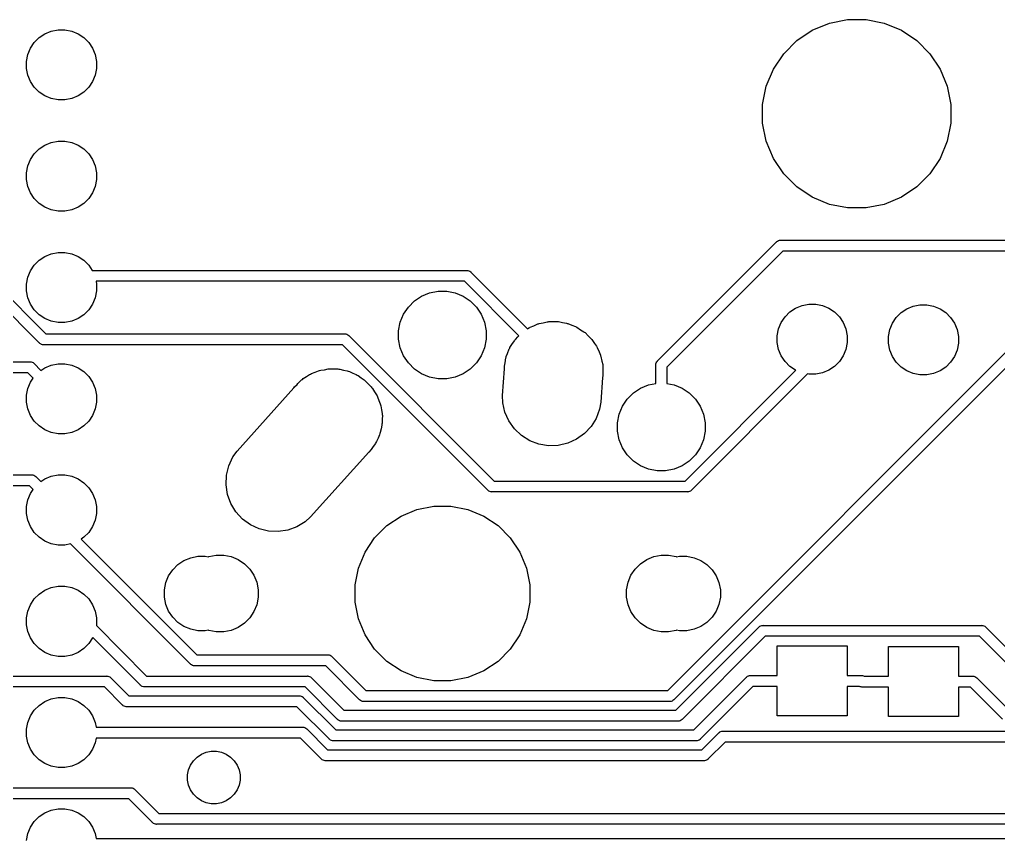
# Model space of a CAD drawing. Extents: x 53 to 306, y -113 to -55.
# Drawn here: x 109.41 to 131.76, y -91.34 to -72.63 of the extents above; entities that cross this region are included whole.
import ezdxf

# ---------------------------------------------------------------- set-up
doc = ezdxf.new("R2010")
doc.units = 0
doc.layers.add('BLACK', color=7, linetype='CONTINUOUS')

msp = doc.modelspace()

# ---------------------------------------------------------------- linework, layer by layer
at = {"layer": 'BLACK', "linetype": 'CONTINUOUS'}
for p, q in [((127.899, -72.7086), (128.314, -72.626)), ((128.314, -72.626), (128.738, -72.626)), ((128.738, -72.626), (129.153, -72.7086)), ((110.13, -72.8907), (110.284, -72.86)), ((110.284, -72.86), (110.442, -72.86)), ((110.442, -72.86), (110.596, -72.8907)), ((127.155, -73.106), (127.508, -72.8707)), ((127.508, -72.8707), (127.899, -72.7086)), ((129.153, -72.7086), (129.544, -72.8707)), ((129.544, -72.8707), (129.897, -73.106)), ((109.742, -73.15), (109.853, -73.0386)), ((109.853, -73.0386), (109.984, -72.951)), ((109.984, -72.951), (110.13, -72.8907)), ((110.596, -72.8907), (110.742, -72.951)), ((110.742, -72.951), (110.873, -73.0386)), ((110.873, -73.0386), (110.984, -73.15)), ((109.594, -73.4266), (109.654, -73.2811)), ((109.654, -73.2811), (109.742, -73.15)), ((110.984, -73.15), (111.072, -73.2811)), ((111.072, -73.2811), (111.132, -73.4266)), ((126.856, -73.4055), (127.155, -73.106)), ((129.897, -73.106), (130.196, -73.4055)), ((109.563, -73.5812), (109.594, -73.4266)), ((111.132, -73.4266), (111.163, -73.5812)), ((126.621, -73.7576), (126.856, -73.4055)), ((130.196, -73.4055), (130.431, -73.7576)), ((109.563, -73.7388), (109.563, -73.5812)), ((109.594, -73.8934), (109.563, -73.7388)), ((111.163, -73.7388), (111.132, -73.8934)), ((111.163, -73.5812), (111.163, -73.7388)), ((126.459, -74.1489), (126.621, -73.7576)), ((130.431, -73.7576), (130.593, -74.1489)), ((109.654, -74.0389), (109.594, -73.8934)), ((111.132, -73.8934), (111.072, -74.0389)), ((109.742, -74.17), (109.654, -74.0389)), ((109.853, -74.2814), (109.742, -74.17)), ((110.984, -74.17), (110.873, -74.2814)), ((111.072, -74.0389), (110.984, -74.17)), ((126.376, -74.5642), (126.459, -74.1489)), ((130.593, -74.1489), (130.676, -74.5642)), ((109.984, -74.369), (109.853, -74.2814)), ((110.13, -74.4293), (109.984, -74.369)), ((110.284, -74.46), (110.13, -74.4293)), ((110.596, -74.4293), (110.442, -74.46)), ((110.742, -74.369), (110.596, -74.4293)), ((110.873, -74.2814), (110.742, -74.369)), ((110.442, -74.46), (110.284, -74.46)), ((126.376, -74.9878), (126.376, -74.5642)), ((130.676, -74.5642), (130.676, -74.9878)), ((126.459, -75.4031), (126.376, -74.9878)), ((130.676, -74.9878), (130.593, -75.4031)), ((109.853, -75.5786), (109.984, -75.491)), ((109.984, -75.491), (110.13, -75.4307)), ((110.13, -75.4307), (110.284, -75.4)), ((110.284, -75.4), (110.442, -75.4)), ((110.442, -75.4), (110.596, -75.4307)), ((110.596, -75.4307), (110.742, -75.491)), ((110.742, -75.491), (110.873, -75.5786)), ((126.621, -75.7944), (126.459, -75.4031)), ((130.593, -75.4031), (130.431, -75.7944)), ((109.654, -75.8211), (109.742, -75.69)), ((109.742, -75.69), (109.853, -75.5786)), ((110.873, -75.5786), (110.984, -75.69)), ((110.984, -75.69), (111.072, -75.8211)), ((109.563, -76.1212), (109.594, -75.9666)), ((109.594, -75.9666), (109.654, -75.8211)), ((111.072, -75.8211), (111.132, -75.9666)), ((111.132, -75.9666), (111.163, -76.1212)), ((126.856, -76.1465), (126.621, -75.7944)), ((130.431, -75.7944), (130.196, -76.1465)), ((109.563, -76.2788), (109.563, -76.1212)), ((111.163, -76.1212), (111.163, -76.2788)), ((127.155, -76.446), (126.856, -76.1465)), ((130.196, -76.1465), (129.897, -76.446)), ((109.594, -76.4334), (109.563, -76.2788)), ((109.654, -76.5789), (109.594, -76.4334)), ((111.132, -76.4334), (111.072, -76.5789)), ((111.163, -76.2788), (111.132, -76.4334)), ((127.508, -76.6813), (127.155, -76.446)), ((129.897, -76.446), (129.544, -76.6813)), ((109.742, -76.71), (109.654, -76.5789)), ((111.072, -76.5789), (110.984, -76.71)), ((109.853, -76.8214), (109.742, -76.71)), ((109.984, -76.909), (109.853, -76.8214)), ((110.873, -76.8214), (110.742, -76.909)), ((110.984, -76.71), (110.873, -76.8214)), ((127.899, -76.8434), (127.508, -76.6813)), ((128.314, -76.926), (127.899, -76.8434)), ((129.153, -76.8434), (128.738, -76.926)), ((129.544, -76.6813), (129.153, -76.8434)), ((110.13, -76.9693), (109.984, -76.909)), ((110.284, -77), (110.13, -76.9693)), ((110.442, -77), (110.284, -77)), ((110.596, -76.9693), (110.442, -77)), ((110.742, -76.909), (110.596, -76.9693)), ((128.738, -76.926), (128.314, -76.926)), ((123.978, -80.4181), (126.694, -77.7015)), ((126.694, -77.7015), (126.698, -77.6968)), ((126.698, -77.6968), (126.703, -77.6929)), ((126.703, -77.6929), (126.717, -77.6812)), ((126.703, -77.6929), (126.703, -77.6929)), ((126.717, -77.6812), (126.739, -77.6695)), ((126.739, -77.6695), (126.763, -77.6624)), ((126.763, -77.6624), (126.781, -77.6606)), ((126.781, -77.6606), (126.787, -77.66)), ((126.781, -77.6606), (126.781, -77.6606)), ((126.787, -77.66), (126.793, -77.6606)), ((126.793, -77.6606), (180.659, -77.6606)), ((108.21, -78.0026), (110.006, -79.799)), ((109.984, -78.031), (110.13, -77.9707)), ((110.13, -77.9707), (110.284, -77.94)), ((110.284, -77.94), (110.442, -77.94)), ((110.442, -77.94), (110.596, -77.9707)), ((110.596, -77.9707), (110.742, -78.031)), ((126.839, -77.9106), (124.187, -80.5626)), ((180.614, -77.9106), (126.839, -77.9106)), ((109.862, -80.008), (108.065, -78.2116)), ((109.654, -78.3611), (109.742, -78.23)), ((109.742, -78.23), (109.853, -78.1186)), ((109.853, -78.1186), (109.984, -78.031)), ((110.742, -78.031), (110.873, -78.1186)), ((110.873, -78.1186), (110.984, -78.23)), ((110.984, -78.23), (111.064, -78.3498)), ((124.207, -87.9396), (133.995, -78.1515)), ((109.594, -78.5066), (109.654, -78.3611)), ((111.064, -78.3498), (119.613, -78.3498)), ((119.613, -78.3498), (119.62, -78.3492)), ((119.62, -78.3492), (119.626, -78.3498)), ((119.626, -78.3498), (119.626, -78.3498)), ((119.626, -78.3498), (119.644, -78.3516)), ((119.644, -78.3516), (119.668, -78.3588)), ((119.668, -78.3588), (119.689, -78.3704)), ((119.689, -78.3704), (119.708, -78.386)), ((119.708, -78.386), (119.712, -78.3908)), ((119.712, -78.3908), (121.008, -79.6865)), ((134.139, -78.3606), (124.351, -88.1486)), ((109.563, -78.6612), (109.594, -78.5066)), ((109.563, -78.8188), (109.563, -78.6612)), ((119.568, -78.5998), (111.151, -78.5998)), ((111.151, -78.5998), (111.163, -78.6612)), ((111.163, -78.6612), (111.163, -78.8188)), ((120.811, -79.8432), (119.568, -78.5998)), ((109.594, -78.9734), (109.563, -78.8188)), ((111.163, -78.8188), (111.132, -78.9734)), ((118.588, -78.9388), (118.77, -78.8634)), ((118.77, -78.8634), (118.964, -78.825)), ((118.964, -78.825), (119.16, -78.825)), ((119.16, -78.825), (119.354, -78.8634)), ((119.354, -78.8634), (119.536, -78.9388)), ((109.654, -79.1189), (109.594, -78.9734)), ((109.742, -79.25), (109.654, -79.1189)), ((111.072, -79.1189), (110.984, -79.25)), ((111.132, -78.9734), (111.072, -79.1189)), ((118.285, -79.1875), (118.425, -79.0482)), ((118.425, -79.0482), (118.588, -78.9388)), ((119.536, -78.9388), (119.699, -79.0482)), ((119.699, -79.0482), (119.839, -79.1875)), ((127.275, -79.1507), (127.429, -79.12)), ((127.429, -79.12), (127.587, -79.12)), ((127.587, -79.12), (127.741, -79.1507)), ((129.815, -79.1667), (129.969, -79.136)), ((129.969, -79.136), (130.127, -79.136)), ((130.127, -79.136), (130.281, -79.1667)), ((109.853, -79.3614), (109.742, -79.25)), ((110.984, -79.25), (110.873, -79.3614)), ((118.1, -79.5333), (118.176, -79.3513)), ((118.176, -79.3513), (118.285, -79.1875)), ((119.839, -79.1875), (119.948, -79.3513)), ((119.948, -79.3513), (120.024, -79.5333)), ((126.887, -79.41), (126.998, -79.2986)), ((126.998, -79.2986), (127.129, -79.211)), ((127.129, -79.211), (127.275, -79.1507)), ((127.741, -79.1507), (127.887, -79.211)), ((127.887, -79.211), (128.018, -79.2986)), ((128.018, -79.2986), (128.129, -79.41)), ((129.427, -79.426), (129.538, -79.3146)), ((129.538, -79.3146), (129.669, -79.227)), ((129.669, -79.227), (129.815, -79.1667)), ((130.281, -79.1667), (130.427, -79.227)), ((130.427, -79.227), (130.558, -79.3146)), ((130.558, -79.3146), (130.669, -79.426)), ((109.984, -79.449), (109.853, -79.3614)), ((110.13, -79.5093), (109.984, -79.449)), ((110.284, -79.54), (110.13, -79.5093)), ((110.442, -79.54), (110.284, -79.54)), ((110.596, -79.5093), (110.442, -79.54)), ((110.742, -79.449), (110.596, -79.5093)), ((110.873, -79.3614), (110.742, -79.449)), ((118.062, -79.7265), (118.1, -79.5333)), ((120.024, -79.5333), (120.062, -79.7265)), ((121.149, -79.6149), (121.241, -79.5736)), ((121.241, -79.5736), (121.259, -79.5695)), ((121.259, -79.5695), (121.274, -79.5632)), ((121.274, -79.5632), (121.362, -79.5458)), ((121.362, -79.5458), (121.457, -79.5238)), ((121.457, -79.5238), (121.475, -79.5233)), ((121.475, -79.5233), (121.491, -79.52)), ((121.491, -79.52), (121.584, -79.52)), ((121.584, -79.52), (121.678, -79.5171)), ((121.678, -79.5171), (121.695, -79.52)), ((121.695, -79.52), (121.713, -79.52)), ((121.713, -79.52), (121.806, -79.5386)), ((121.806, -79.5386), (121.897, -79.5538)), ((121.897, -79.5538), (121.913, -79.5597)), ((121.913, -79.5597), (121.93, -79.5632)), ((121.93, -79.5632), (122.021, -79.6009)), ((126.739, -79.6866), (126.799, -79.5411)), ((126.799, -79.5411), (126.887, -79.41)), ((128.129, -79.41), (128.217, -79.5411)), ((128.217, -79.5411), (128.277, -79.6866)), ((129.279, -79.7026), (129.339, -79.5571)), ((129.339, -79.5571), (129.427, -79.426)), ((130.669, -79.426), (130.757, -79.5571)), ((130.757, -79.5571), (130.817, -79.7026)), ((110.006, -79.799), (116.829, -79.799)), ((116.829, -79.799), (116.835, -79.7984)), ((116.835, -79.7984), (116.842, -79.799)), ((116.842, -79.799), (116.842, -79.799)), ((116.842, -79.799), (116.86, -79.8008)), ((116.86, -79.8008), (116.883, -79.808)), ((118.062, -79.9235), (118.062, -79.7265)), ((120.062, -79.7265), (120.062, -79.9235)), ((121.008, -79.6865), (121.039, -79.6645)), ((121.039, -79.6645), (121.056, -79.6568)), ((121.056, -79.6568), (121.069, -79.648)), ((121.069, -79.648), (121.149, -79.6149)), ((122.021, -79.6009), (122.104, -79.6324)), ((122.104, -79.6324), (122.118, -79.641)), ((122.118, -79.641), (122.135, -79.648)), ((122.135, -79.648), (122.219, -79.7042)), ((122.219, -79.7042), (122.292, -79.7499)), ((122.292, -79.7499), (122.303, -79.7607)), ((122.303, -79.7607), (122.319, -79.7712)), ((122.319, -79.7712), (122.392, -79.8444)), ((126.708, -79.8412), (126.739, -79.6866)), ((128.277, -79.6866), (128.308, -79.8412)), ((129.248, -79.8572), (129.279, -79.7026)), ((130.817, -79.7026), (130.848, -79.8572)), ((109.866, -80.0128), (109.862, -80.008)), ((109.87, -80.0167), (109.866, -80.0128)), ((109.885, -80.0284), (109.87, -80.0167)), ((109.899, -80.0363), (109.885, -80.0284)), ((116.883, -79.808), (116.905, -79.8196)), ((116.905, -79.8196), (116.924, -79.8352)), ((116.924, -79.8352), (116.928, -79.84)), ((116.928, -79.84), (120.247, -83.1585)), ((118.1, -80.1167), (118.062, -79.9235)), ((120.062, -79.9235), (120.024, -80.1167)), ((120.65, -80.0452), (120.707, -79.9545)), ((120.707, -79.9545), (120.72, -79.9403)), ((120.72, -79.9403), (120.728, -79.9279)), ((120.728, -79.9279), (120.786, -79.8698)), ((120.786, -79.8698), (120.811, -79.8432)), ((122.392, -79.8444), (122.453, -79.9018)), ((122.453, -79.9018), (122.462, -79.9143)), ((122.462, -79.9143), (122.476, -79.9279)), ((122.476, -79.9279), (122.535, -80.0157)), ((122.535, -80.0157), (122.582, -80.0823)), ((126.708, -79.9988), (126.708, -79.8412)), ((126.739, -80.1534), (126.708, -79.9988)), ((128.308, -79.9988), (128.277, -80.1534)), ((128.308, -79.8412), (128.308, -79.9988)), ((129.248, -80.0148), (129.248, -79.8572)), ((129.279, -80.1694), (129.248, -80.0148)), ((130.848, -80.0148), (130.817, -80.1694)), ((130.848, -79.8572), (130.848, -80.0148)), ((109.906, -80.04), (109.899, -80.0363)), ((109.93, -80.0472), (109.906, -80.04)), ((109.948, -80.049), (109.93, -80.0472)), ((109.954, -80.0496), (109.948, -80.049)), ((109.948, -80.049), (109.948, -80.049)), ((109.961, -80.049), (109.954, -80.0496)), ((116.784, -80.049), (109.961, -80.049)), ((120.102, -83.3676), (116.784, -80.049)), ((118.176, -80.2987), (118.1, -80.1167)), ((120.024, -80.1167), (119.948, -80.2987)), ((120.52, -80.3169), (120.551, -80.2436)), ((120.551, -80.2436), (120.589, -80.1423)), ((120.589, -80.1423), (120.599, -80.1256)), ((120.599, -80.1256), (120.605, -80.1121)), ((120.605, -80.1121), (120.65, -80.0452)), ((122.582, -80.0823), (122.588, -80.0959)), ((122.588, -80.0959), (122.599, -80.1121)), ((122.599, -80.1121), (122.64, -80.2113)), ((122.64, -80.2113), (122.673, -80.2844)), ((126.799, -80.2989), (126.739, -80.1534)), ((128.277, -80.1534), (128.217, -80.2989)), ((129.339, -80.3149), (129.279, -80.1694)), ((130.817, -80.1694), (130.757, -80.3149)), ((106.383, -80.435), (109.637, -80.435)), ((109.637, -80.435), (109.643, -80.4344)), ((109.643, -80.4344), (109.649, -80.435)), ((109.649, -80.435), (109.649, -80.435)), ((109.649, -80.435), (109.668, -80.4368)), ((109.668, -80.4368), (109.691, -80.444)), ((109.691, -80.444), (109.713, -80.4556)), ((109.713, -80.4556), (109.732, -80.4712)), ((109.732, -80.4712), (109.736, -80.476)), ((109.736, -80.476), (109.892, -80.6324)), ((118.285, -80.4625), (118.176, -80.2987)), ((118.425, -80.6018), (118.285, -80.4625)), ((119.839, -80.4625), (119.699, -80.6018)), ((119.948, -80.2987), (119.839, -80.4625)), ((120.477, -80.5342), (120.492, -80.457)), ((120.492, -80.457), (120.51, -80.3495)), ((120.51, -80.3495), (120.517, -80.331)), ((120.517, -80.331), (120.52, -80.3169)), ((122.673, -80.2844), (122.676, -80.2986)), ((122.676, -80.2986), (122.684, -80.3169)), ((122.684, -80.3169), (122.705, -80.4233)), ((122.705, -80.4233), (122.723, -80.5003)), ((123.939, -80.4863), (123.946, -80.4627)), ((123.946, -80.4627), (123.958, -80.441)), ((123.958, -80.441), (123.973, -80.422)), ((123.973, -80.422), (123.978, -80.4181)), ((126.887, -80.43), (126.799, -80.2989)), ((126.998, -80.5414), (126.887, -80.43)), ((128.129, -80.43), (128.018, -80.5414)), ((128.217, -80.2989), (128.129, -80.43)), ((129.427, -80.446), (129.339, -80.3149)), ((129.538, -80.5574), (129.427, -80.446)), ((130.669, -80.446), (130.558, -80.5574)), ((130.757, -80.3149), (130.669, -80.446)), ((109.591, -80.685), (106.429, -80.685)), ((109.715, -80.8092), (109.591, -80.685)), ((109.892, -80.6324), (109.984, -80.571)), ((109.984, -80.571), (110.13, -80.5107)), ((110.13, -80.5107), (110.284, -80.48)), ((110.284, -80.48), (110.442, -80.48)), ((110.442, -80.48), (110.596, -80.5107)), ((110.596, -80.5107), (110.742, -80.571)), ((110.742, -80.571), (110.873, -80.6586)), ((110.873, -80.6586), (110.984, -80.77)), ((116.074, -80.7055), (116.155, -80.6761)), ((116.155, -80.6761), (116.234, -80.6432)), ((116.234, -80.6432), (116.258, -80.6384)), ((116.258, -80.6384), (116.282, -80.6298)), ((116.282, -80.6298), (116.367, -80.6167)), ((116.367, -80.6167), (116.451, -80.6)), ((116.451, -80.6), (116.476, -80.6)), ((116.476, -80.6), (116.501, -80.5962)), ((116.501, -80.5962), (116.587, -80.6)), ((116.587, -80.6), (116.673, -80.6)), ((116.673, -80.6), (116.697, -80.6049)), ((116.697, -80.6049), (116.722, -80.606)), ((116.722, -80.606), (116.806, -80.6265)), ((116.806, -80.6265), (116.89, -80.6432)), ((116.89, -80.6432), (116.913, -80.6528)), ((116.913, -80.6528), (116.937, -80.6587)), ((116.937, -80.6587), (117.015, -80.6951)), ((117.015, -80.6951), (117.095, -80.728)), ((118.588, -80.7112), (118.425, -80.6018)), ((119.699, -80.6018), (119.536, -80.7112)), ((120.436, -81.2036), (120.477, -80.6)), ((120.477, -80.6), (120.477, -80.5342)), ((122.723, -80.5003), (122.723, -80.5147)), ((122.723, -80.5147), (122.727, -80.5342)), ((122.727, -80.5342), (122.727, -80.6433)), ((122.727, -80.6433), (122.728, -80.6663)), ((122.728, -80.6663), (122.727, -80.6765)), ((122.727, -80.6765), (122.727, -80.7558)), ((123.936, -80.5108), (123.937, -80.5047)), ((123.937, -80.5169), (123.936, -80.5108)), ((123.937, -80.5047), (123.939, -80.4863)), ((123.937, -80.5047), (123.937, -80.5047)), ((123.937, -80.9303), (123.937, -80.5169)), ((124.187, -80.5626), (124.187, -80.9303)), ((124.605, -83.1585), (127.133, -80.6307)), ((127.129, -80.629), (126.998, -80.5414)), ((127.133, -80.6307), (127.129, -80.629)), ((127.741, -80.6893), (127.587, -80.72)), ((127.887, -80.629), (127.741, -80.6893)), ((128.018, -80.5414), (127.887, -80.629)), ((129.669, -80.645), (129.538, -80.5574)), ((129.815, -80.7053), (129.669, -80.645)), ((130.427, -80.645), (130.281, -80.7053)), ((130.558, -80.5574), (130.427, -80.645)), ((109.594, -81.0466), (109.654, -80.9011)), ((109.654, -80.9011), (109.715, -80.8092)), ((110.984, -80.77), (111.072, -80.9011)), ((111.072, -80.9011), (111.132, -81.0466)), ((115.762, -80.9325), (115.784, -80.9118)), ((115.784, -80.9118), (115.845, -80.8512)), ((115.845, -80.8512), (115.866, -80.8373)), ((115.866, -80.8373), (115.884, -80.8204)), ((115.884, -80.8204), (115.958, -80.7757)), ((115.958, -80.7757), (116.029, -80.728)), ((116.029, -80.728), (116.052, -80.7185)), ((116.052, -80.7185), (116.074, -80.7055)), ((117.095, -80.728), (117.116, -80.7419)), ((117.116, -80.7419), (117.138, -80.7525)), ((117.138, -80.7525), (117.208, -80.8034)), ((117.208, -80.8034), (117.279, -80.8512)), ((117.279, -80.8512), (117.297, -80.8688)), ((117.297, -80.8688), (117.317, -80.8836)), ((117.317, -80.8836), (117.375, -80.947)), ((118.77, -80.7866), (118.588, -80.7112)), ((118.964, -80.825), (118.77, -80.7866)), ((119.16, -80.825), (118.964, -80.825)), ((119.354, -80.7866), (119.16, -80.825)), ((119.536, -80.7112), (119.354, -80.7866)), ((122.719, -80.7971), (122.681, -81.3567)), ((122.727, -80.7558), (122.719, -80.7971)), ((127.403, -80.7147), (124.75, -83.3675)), ((127.429, -80.72), (127.403, -80.7147)), ((127.587, -80.72), (127.429, -80.72)), ((129.969, -80.736), (129.815, -80.7053)), ((130.127, -80.736), (129.969, -80.736)), ((130.281, -80.7053), (130.127, -80.736)), ((109.563, -81.2012), (109.594, -81.0466)), ((111.132, -81.0466), (111.163, -81.2012)), ((114.378, -82.4748), (115.671, -81.0333)), ((115.671, -81.0333), (115.688, -81.0079)), ((115.688, -81.0079), (115.745, -80.9512)), ((115.745, -80.9512), (115.762, -80.9325)), ((117.375, -80.947), (117.436, -81.0079)), ((117.436, -81.0079), (117.45, -81.0286)), ((117.45, -81.0286), (117.467, -81.047)), ((117.467, -81.047), (117.511, -81.1205)), ((117.511, -81.1205), (117.559, -81.1921)), ((123.285, -81.2875), (123.425, -81.1482)), ((123.425, -81.1482), (123.588, -81.0388)), ((123.588, -81.0388), (123.77, -80.9634)), ((123.77, -80.9634), (123.937, -80.9303)), ((124.187, -80.9303), (124.354, -80.9634)), ((124.354, -80.9634), (124.536, -81.0388)), ((124.536, -81.0388), (124.699, -81.1482)), ((124.699, -81.1482), (124.839, -81.2875)), ((109.563, -81.3588), (109.563, -81.2012)), ((109.594, -81.5134), (109.563, -81.3588)), ((111.163, -81.3588), (111.132, -81.5134)), ((111.163, -81.2012), (111.163, -81.3588)), ((117.559, -81.1921), (117.569, -81.2152)), ((117.569, -81.2152), (117.581, -81.2365)), ((117.581, -81.2365), (117.611, -81.3172)), ((117.611, -81.3172), (117.644, -81.3969)), ((120.441, -81.3696), (120.436, -81.2036)), ((120.491, -81.5856), (120.441, -81.3696)), ((122.681, -81.3567), (122.653, -81.5204)), ((123.176, -81.4513), (123.285, -81.2875)), ((124.839, -81.2875), (124.948, -81.4513)), ((109.654, -81.6589), (109.594, -81.5134)), ((111.132, -81.5134), (111.072, -81.6589)), ((117.644, -81.3969), (117.649, -81.4214)), ((117.649, -81.4214), (117.657, -81.4448)), ((117.657, -81.4448), (117.67, -81.5296)), ((117.67, -81.5296), (117.687, -81.6142)), ((120.582, -81.7877), (120.491, -81.5856)), ((122.653, -81.5204), (122.575, -81.7276)), ((123.1, -81.6333), (123.176, -81.4513)), ((124.948, -81.4513), (125.024, -81.6333)), ((109.742, -81.79), (109.654, -81.6589)), ((109.853, -81.9014), (109.742, -81.79)), ((110.984, -81.79), (110.873, -81.9014)), ((111.072, -81.6589), (110.984, -81.79)), ((117.687, -81.6142), (117.687, -81.6392)), ((117.687, -81.6392), (117.691, -81.6639)), ((117.691, -81.6639), (117.687, -81.7495)), ((117.687, -81.7495), (117.687, -81.8358)), ((120.71, -81.9681), (120.582, -81.7877)), ((122.575, -81.7276), (122.457, -81.9155)), ((123.062, -81.8265), (123.1, -81.6333)), ((125.024, -81.6333), (125.062, -81.8265)), ((109.984, -81.989), (109.853, -81.9014)), ((110.13, -82.0493), (109.984, -81.989)), ((110.742, -81.989), (110.596, -82.0493)), ((110.873, -81.9014), (110.742, -81.989)), ((117.661, -81.9685), (117.644, -82.0532)), ((117.681, -81.8852), (117.661, -81.9685)), ((117.682, -81.8604), (117.681, -81.8852)), ((117.687, -81.8358), (117.682, -81.8604)), ((120.871, -82.12), (120.71, -81.9681)), ((122.457, -81.9155), (122.305, -82.0769)), ((123.062, -82.0235), (123.062, -81.8265)), ((123.1, -82.2167), (123.062, -82.0235)), ((125.062, -82.0235), (125.024, -82.2167)), ((125.062, -81.8265), (125.062, -82.0235)), ((110.284, -82.08), (110.13, -82.0493)), ((110.442, -82.08), (110.284, -82.08)), ((110.596, -82.0493), (110.442, -82.08)), ((117.559, -82.2579), (117.545, -82.2787)), ((117.592, -82.1782), (117.559, -82.2579)), ((117.628, -82.1005), (117.592, -82.1782)), ((117.634, -82.0763), (117.628, -82.1005)), ((117.644, -82.0532), (117.634, -82.0763)), ((121.059, -82.2376), (120.871, -82.12)), ((121.267, -82.3162), (121.059, -82.2376)), ((122.125, -82.2055), (121.923, -82.2964)), ((122.305, -82.0769), (122.125, -82.2055)), ((123.176, -82.3987), (123.1, -82.2167)), ((125.024, -82.2167), (124.948, -82.3987)), ((114.279, -82.6087), (114.378, -82.4748)), ((117.436, -82.4421), (117.379, -82.4991)), ((117.484, -82.3704), (117.436, -82.4421)), ((117.535, -82.3013), (117.484, -82.3704)), ((117.545, -82.2787), (117.535, -82.3013)), ((121.485, -82.3528), (121.267, -82.3162)), ((121.707, -82.3462), (121.485, -82.3528)), ((121.923, -82.2964), (121.707, -82.3462)), ((123.285, -82.5625), (123.176, -82.3987)), ((124.948, -82.3987), (124.839, -82.5625)), ((114.186, -82.8095), (114.279, -82.6087)), ((117.379, -82.4991), (116.052, -83.9774)), ((123.425, -82.7018), (123.285, -82.5625)), ((123.588, -82.8112), (123.425, -82.7018)), ((124.699, -82.7018), (124.536, -82.8112)), ((124.839, -82.5625), (124.699, -82.7018)), ((114.133, -83.0247), (114.186, -82.8095)), ((123.77, -82.8866), (123.588, -82.8112)), ((123.964, -82.925), (123.77, -82.8866)), ((124.16, -82.925), (123.964, -82.925)), ((124.354, -82.8866), (124.16, -82.925)), ((124.536, -82.8112), (124.354, -82.8866)), ((106.002, -83.016), (109.678, -83.016)), ((109.678, -83.016), (109.684, -83.0154)), ((109.684, -83.0154), (109.69, -83.016)), ((109.69, -83.016), (109.69, -83.016)), ((109.69, -83.016), (109.709, -83.0178)), ((109.709, -83.0178), (109.732, -83.025)), ((109.732, -83.025), (109.754, -83.0366)), ((109.754, -83.0366), (109.773, -83.0522)), ((109.773, -83.0522), (109.777, -83.057)), ((109.777, -83.057), (109.892, -83.1724)), ((109.892, -83.1724), (109.984, -83.111)), ((109.984, -83.111), (110.13, -83.0507)), ((110.13, -83.0507), (110.284, -83.02)), ((110.284, -83.02), (110.442, -83.02)), ((110.442, -83.02), (110.596, -83.0507)), ((110.596, -83.0507), (110.742, -83.111)), ((110.742, -83.111), (110.873, -83.1986)), ((114.123, -83.2461), (114.133, -83.0247)), ((120.247, -83.1585), (124.605, -83.1585)), ((109.632, -83.266), (106.048, -83.266)), ((109.715, -83.3492), (109.632, -83.266)), ((109.654, -83.4411), (109.715, -83.3492)), ((110.873, -83.1986), (110.984, -83.31)), ((110.984, -83.31), (111.072, -83.4411)), ((114.157, -83.4652), (114.123, -83.2461)), ((120.106, -83.3723), (120.102, -83.3676)), ((120.111, -83.3762), (120.106, -83.3723)), ((120.117, -83.3811), (120.111, -83.3762)), ((120.111, -83.3762), (120.111, -83.3762)), ((120.125, -83.3879), (120.117, -83.3811)), ((124.746, -83.3723), (124.727, -83.3879)), ((124.75, -83.3675), (124.746, -83.3723)), ((109.563, -83.7412), (109.594, -83.5866)), ((109.594, -83.5866), (109.654, -83.4411)), ((111.072, -83.4411), (111.132, -83.5866)), ((111.132, -83.5866), (111.163, -83.7412)), ((114.233, -83.6734), (114.157, -83.4652)), ((120.147, -83.3995), (120.125, -83.3879)), ((120.17, -83.4067), (120.147, -83.3995)), ((120.189, -83.4085), (120.17, -83.4067)), ((120.195, -83.4091), (120.189, -83.4085)), ((120.189, -83.4085), (120.189, -83.4085)), ((120.201, -83.4085), (120.195, -83.4091)), ((124.651, -83.4085), (120.201, -83.4085)), ((124.657, -83.4091), (124.651, -83.4085)), ((124.663, -83.4085), (124.657, -83.4091)), ((124.682, -83.4067), (124.663, -83.4085)), ((124.663, -83.4085), (124.663, -83.4085)), ((124.705, -83.3995), (124.682, -83.4067)), ((124.727, -83.3879), (124.705, -83.3995)), ((109.563, -83.8988), (109.563, -83.7412)), ((111.163, -83.7412), (111.163, -83.8988)), ((114.347, -83.863), (114.233, -83.6734)), ((118.118, -83.958), (118.48, -83.8077)), ((118.48, -83.8077), (118.866, -83.7311)), ((118.866, -83.7311), (119.258, -83.7311)), ((119.258, -83.7311), (119.644, -83.8077)), ((119.644, -83.8077), (120.006, -83.958)), ((109.594, -84.0534), (109.563, -83.8988)), ((109.654, -84.1989), (109.594, -84.0534)), ((111.132, -84.0534), (111.072, -84.1989)), ((111.163, -83.8988), (111.132, -84.0534)), ((114.497, -84.0264), (114.347, -83.863)), ((114.676, -84.1575), (114.497, -84.0264)), ((116.052, -83.9774), (115.93, -84.0896)), ((117.791, -84.1762), (118.118, -83.958)), ((120.006, -83.958), (120.333, -84.1762)), ((109.742, -84.33), (109.654, -84.1989)), ((111.072, -84.1989), (110.984, -84.33)), ((114.877, -84.2513), (114.676, -84.1575)), ((115.092, -84.304), (114.877, -84.2513)), ((115.74, -84.2045), (115.532, -84.2802)), ((115.93, -84.0896), (115.74, -84.2045)), ((117.513, -84.454), (117.791, -84.1762)), ((120.333, -84.1762), (120.611, -84.454)), ((109.853, -84.4414), (109.742, -84.33)), ((109.984, -84.529), (109.853, -84.4414)), ((110.873, -84.4414), (110.812, -84.4822)), ((110.812, -84.4822), (113.456, -87.1261)), ((110.984, -84.33), (110.873, -84.4414)), ((115.313, -84.3138), (115.092, -84.304)), ((115.532, -84.2802), (115.313, -84.3138)), ((117.295, -84.7805), (117.513, -84.454)), ((120.611, -84.454), (120.829, -84.7805)), ((110.13, -84.5893), (109.984, -84.529)), ((110.284, -84.62), (110.13, -84.5893)), ((110.442, -84.62), (110.284, -84.62)), ((110.571, -84.5944), (110.442, -84.62)), ((113.311, -87.3352), (110.571, -84.5944)), ((113.159, -84.9717), (113.314, -84.9077)), ((113.314, -84.9077), (113.478, -84.875)), ((113.478, -84.875), (113.646, -84.875)), ((113.646, -84.875), (113.715, -84.8887)), ((113.715, -84.8887), (113.727, -84.8836)), ((113.727, -84.8836), (113.896, -84.85)), ((113.896, -84.85), (114.068, -84.85)), ((114.068, -84.85), (114.237, -84.8836)), ((114.237, -84.8836), (114.396, -84.9496)), ((117.145, -85.1434), (117.295, -84.7805)), ((120.829, -84.7805), (120.979, -85.1434)), ((123.728, -84.9496), (123.887, -84.8836)), ((123.887, -84.8836), (124.056, -84.85)), ((124.056, -84.85), (124.228, -84.85)), ((124.228, -84.85), (124.397, -84.8836)), ((124.397, -84.8836), (124.409, -84.8887)), ((124.409, -84.8887), (124.478, -84.875)), ((124.478, -84.875), (124.646, -84.875)), ((124.646, -84.875), (124.81, -84.9077)), ((124.81, -84.9077), (124.965, -84.9717)), ((112.902, -85.1832), (113.02, -85.0648)), ((113.02, -85.0648), (113.159, -84.9717)), ((114.396, -84.9496), (114.54, -85.0453)), ((114.54, -85.0453), (114.662, -85.1672)), ((114.662, -85.1672), (114.757, -85.3105)), ((117.068, -85.5286), (117.145, -85.1434)), ((120.979, -85.1434), (121.056, -85.5286)), ((123.367, -85.3105), (123.462, -85.1672)), ((123.462, -85.1672), (123.584, -85.0453)), ((123.584, -85.0453), (123.728, -84.9496)), ((124.965, -84.9717), (125.104, -85.0648)), ((125.104, -85.0648), (125.222, -85.1832)), ((112.745, -85.4771), (112.809, -85.3224)), ((112.809, -85.3224), (112.902, -85.1832)), ((114.757, -85.3105), (114.823, -85.4698)), ((123.301, -85.4698), (123.367, -85.3105)), ((125.222, -85.1832), (125.315, -85.3224)), ((125.315, -85.3224), (125.379, -85.4771)), ((109.984, -85.651), (110.13, -85.5907)), ((110.13, -85.5907), (110.284, -85.56)), ((110.284, -85.56), (110.442, -85.56)), ((110.442, -85.56), (110.596, -85.5907)), ((110.596, -85.5907), (110.742, -85.651)), ((112.712, -85.6413), (112.745, -85.4771)), ((114.823, -85.4698), (114.857, -85.6388)), ((117.068, -85.9214), (117.068, -85.5286)), ((121.056, -85.5286), (121.056, -85.9214)), ((123.267, -85.6388), (123.301, -85.4698)), ((125.379, -85.4771), (125.412, -85.6413)), ((109.742, -85.85), (109.853, -85.7386)), ((109.853, -85.7386), (109.984, -85.651)), ((110.742, -85.651), (110.873, -85.7386)), ((110.873, -85.7386), (110.984, -85.85)), ((112.712, -85.8087), (112.712, -85.6413)), ((112.745, -85.9729), (112.712, -85.8087)), ((114.857, -85.8112), (114.823, -85.9802)), ((114.857, -85.6388), (114.857, -85.8112)), ((123.267, -85.8112), (123.267, -85.6388)), ((123.301, -85.9802), (123.267, -85.8112)), ((125.412, -85.8087), (125.379, -85.9729)), ((125.412, -85.6413), (125.412, -85.8087)), ((109.594, -86.1266), (109.654, -85.9811)), ((109.654, -85.9811), (109.742, -85.85)), ((110.984, -85.85), (111.072, -85.9811)), ((111.072, -85.9811), (111.132, -86.1266)), ((112.809, -86.1276), (112.745, -85.9729)), ((114.823, -85.9802), (114.757, -86.1395)), ((117.145, -86.3066), (117.068, -85.9214)), ((121.056, -85.9214), (120.979, -86.3066)), ((123.367, -86.1395), (123.301, -85.9802)), ((125.379, -85.9729), (125.315, -86.1276)), ((109.563, -86.2812), (109.594, -86.1266)), ((109.563, -86.4388), (109.563, -86.2812)), ((111.132, -86.1266), (111.163, -86.2812)), ((111.163, -86.2812), (111.163, -86.4388)), ((112.902, -86.2668), (112.809, -86.1276)), ((113.02, -86.3852), (112.902, -86.2668)), ((114.662, -86.2828), (114.54, -86.4047)), ((114.757, -86.1395), (114.662, -86.2828)), ((123.462, -86.2828), (123.367, -86.1395)), ((123.584, -86.4047), (123.462, -86.2828)), ((125.222, -86.2668), (125.104, -86.3852)), ((125.315, -86.1276), (125.222, -86.2668)), ((109.594, -86.5934), (109.563, -86.4388)), ((111.163, -86.4388), (111.159, -86.4591)), ((111.159, -86.4591), (112.308, -87.6086)), ((113.159, -86.4783), (113.02, -86.3852)), ((113.314, -86.5423), (113.159, -86.4783)), ((114.396, -86.5004), (114.237, -86.5664)), ((114.54, -86.4047), (114.396, -86.5004)), ((117.295, -86.6695), (117.145, -86.3066)), ((120.979, -86.3066), (120.829, -86.6695)), ((123.728, -86.5004), (123.584, -86.4047)), ((123.887, -86.5664), (123.728, -86.5004)), ((124.393, -88.39), (126.29, -86.4933)), ((124.965, -86.4783), (124.81, -86.5423)), ((125.104, -86.3852), (124.965, -86.4783)), ((126.29, -86.4933), (126.294, -86.4886)), ((126.294, -86.4886), (126.299, -86.4847)), ((126.299, -86.4847), (126.313, -86.473)), ((126.299, -86.4847), (126.299, -86.4847)), ((126.313, -86.473), (126.335, -86.4614)), ((126.313, -86.473), (126.313, -86.473)), ((126.313, -86.473), (126.313, -86.473)), ((126.335, -86.4614), (126.358, -86.4542)), ((126.358, -86.4542), (126.377, -86.4524)), ((126.377, -86.4524), (126.383, -86.4518)), ((126.377, -86.4524), (126.377, -86.4524)), ((126.383, -86.4518), (126.389, -86.4524)), ((126.389, -86.4524), (131.373, -86.4524)), ((131.373, -86.4524), (131.379, -86.4518)), ((131.379, -86.4518), (131.385, -86.4524)), ((131.385, -86.4524), (131.385, -86.4524)), ((131.385, -86.4524), (131.403, -86.4542)), ((131.403, -86.4542), (131.427, -86.4614)), ((131.427, -86.4614), (131.449, -86.473)), ((131.449, -86.473), (131.468, -86.4886)), ((131.468, -86.4886), (131.472, -86.4934)), ((131.472, -86.4934), (132.909, -87.9312)), ((109.654, -86.7389), (109.594, -86.5934)), ((111.076, -86.7295), (111.072, -86.7389)), ((112.164, -87.8177), (111.076, -86.7295)), ((113.478, -86.575), (113.314, -86.5423)), ((113.646, -86.575), (113.478, -86.575)), ((113.715, -86.5613), (113.646, -86.575)), ((113.727, -86.5664), (113.715, -86.5613)), ((113.896, -86.6), (113.727, -86.5664)), ((114.068, -86.6), (113.896, -86.6)), ((114.237, -86.5664), (114.068, -86.6)), ((117.513, -86.996), (117.295, -86.6695)), ((120.829, -86.6695), (120.611, -86.996)), ((124.056, -86.6), (123.887, -86.5664)), ((124.228, -86.6), (124.056, -86.6)), ((124.397, -86.5664), (124.228, -86.6)), ((124.409, -86.5613), (124.397, -86.5664)), ((124.478, -86.575), (124.409, -86.5613)), ((124.646, -86.575), (124.478, -86.575)), ((126.435, -86.7024), (124.538, -88.599)), ((124.81, -86.5423), (124.646, -86.575)), ((131.327, -86.7024), (126.435, -86.7024)), ((132.765, -88.1403), (131.327, -86.7024)), ((109.742, -86.87), (109.654, -86.7389)), ((109.853, -86.9814), (109.742, -86.87)), ((110.984, -86.87), (110.873, -86.9814)), ((111.072, -86.7389), (110.984, -86.87)), ((126.708, -86.92), (128.308, -86.92)), ((126.708, -87.595), (126.708, -86.92)), ((128.308, -86.92), (128.308, -87.595)), ((129.248, -87.611), (129.248, -86.936)), ((129.248, -86.936), (130.848, -86.936)), ((130.848, -86.936), (130.848, -87.611)), ((109.984, -87.069), (109.853, -86.9814)), ((110.13, -87.1293), (109.984, -87.069)), ((110.284, -87.16), (110.13, -87.1293)), ((110.442, -87.16), (110.284, -87.16)), ((110.596, -87.1293), (110.442, -87.16)), ((110.742, -87.069), (110.596, -87.1293)), ((110.873, -86.9814), (110.742, -87.069)), ((113.456, -87.1261), (116.445, -87.1261)), ((116.445, -87.1261), (116.452, -87.1255)), ((116.452, -87.1255), (116.458, -87.1261)), ((116.458, -87.1261), (116.458, -87.1261)), ((116.458, -87.1261), (116.476, -87.1279)), ((116.476, -87.1279), (116.5, -87.1351)), ((116.5, -87.1351), (116.521, -87.1467)), ((116.521, -87.1467), (116.54, -87.1623)), ((116.54, -87.1623), (116.544, -87.1671)), ((116.544, -87.1671), (117.317, -87.9396)), ((117.791, -87.2738), (117.513, -86.996)), ((120.611, -86.996), (120.333, -87.2738)), ((113.315, -87.3399), (113.311, -87.3352)), ((113.32, -87.3438), (113.315, -87.3399)), ((113.332, -87.3535), (113.32, -87.3438)), ((113.32, -87.3438), (113.32, -87.3438)), ((113.334, -87.3555), (113.332, -87.3535)), ((113.356, -87.3671), (113.334, -87.3555)), ((113.379, -87.3743), (113.356, -87.3671)), ((113.398, -87.3761), (113.379, -87.3743)), ((113.404, -87.3767), (113.398, -87.3761)), ((113.398, -87.3761), (113.398, -87.3761)), ((113.41, -87.3761), (113.404, -87.3767)), ((116.4, -87.3761), (113.41, -87.3761)), ((117.172, -88.1487), (116.4, -87.3761)), ((118.118, -87.492), (117.791, -87.2738)), ((120.333, -87.2738), (120.006, -87.492)), ((109.052, -87.6086), (111.388, -87.6086)), ((111.388, -87.6086), (111.394, -87.608)), ((111.394, -87.608), (111.401, -87.6086)), ((111.401, -87.6086), (111.401, -87.6086)), ((111.401, -87.6086), (111.419, -87.6104)), ((111.419, -87.6104), (111.443, -87.6176)), ((111.443, -87.6176), (111.464, -87.6292)), ((111.464, -87.6292), (111.483, -87.6448)), ((112.308, -87.6086), (115.973, -87.6086)), ((115.973, -87.6086), (115.979, -87.608)), ((115.979, -87.608), (115.985, -87.6086)), ((115.985, -87.6086), (115.985, -87.6086)), ((115.985, -87.6086), (116.003, -87.6104)), ((116.003, -87.6104), (116.027, -87.6176)), ((116.027, -87.6176), (116.049, -87.6292)), ((116.049, -87.6292), (116.068, -87.6448)), ((118.48, -87.6423), (118.118, -87.492)), ((120.006, -87.492), (119.644, -87.6423)), ((126.009, -87.6359), (126.013, -87.6312)), ((126.013, -87.6312), (126.018, -87.6273)), ((126.018, -87.6273), (126.032, -87.6156)), ((126.018, -87.6273), (126.018, -87.6273)), ((126.032, -87.6156), (126.054, -87.604)), ((126.054, -87.604), (126.062, -87.6015)), ((126.062, -87.6015), (126.077, -87.5968)), ((126.077, -87.5968), (126.096, -87.595)), ((126.096, -87.595), (126.102, -87.5944)), ((126.096, -87.595), (126.096, -87.595)), ((126.102, -87.5944), (126.108, -87.595)), ((126.108, -87.595), (126.708, -87.595)), ((128.308, -87.595), (128.627, -87.595)), ((128.627, -87.595), (128.633, -87.5944)), ((128.633, -87.5944), (128.639, -87.595)), ((128.639, -87.595), (128.639, -87.595)), ((128.639, -87.595), (128.658, -87.5968)), ((128.658, -87.5968), (128.681, -87.604)), ((128.681, -87.604), (128.695, -87.611)), ((128.695, -87.611), (129.248, -87.611)), ((130.848, -87.611), (131.167, -87.611)), ((131.167, -87.611), (131.173, -87.6104)), ((131.173, -87.6104), (131.179, -87.611)), ((131.179, -87.611), (131.179, -87.611)), ((131.179, -87.611), (131.198, -87.6128)), ((131.198, -87.6128), (131.221, -87.62)), ((131.221, -87.62), (131.243, -87.6316)), ((111.483, -87.6448), (111.487, -87.6496)), ((111.487, -87.6496), (111.897, -88.0589)), ((112.168, -87.8224), (112.164, -87.8177)), ((112.173, -87.8263), (112.168, -87.8224)), ((112.187, -87.838), (112.173, -87.8263)), ((112.209, -87.8496), (112.187, -87.838)), ((112.232, -87.8568), (112.209, -87.8496)), ((116.068, -87.6448), (116.072, -87.6496)), ((116.072, -87.6496), (116.812, -88.39)), ((118.866, -87.7189), (118.48, -87.6423)), ((119.258, -87.7189), (118.866, -87.7189)), ((119.644, -87.6423), (119.258, -87.7189)), ((124.805, -88.8403), (126.009, -87.6359)), ((126.154, -87.845), (124.949, -89.0493)), ((126.708, -87.845), (126.154, -87.845)), ((126.708, -88.52), (126.708, -87.845)), ((128.588, -87.845), (128.308, -87.845)), ((128.308, -87.845), (128.308, -88.52)), ((128.601, -87.852), (128.588, -87.845)), ((128.625, -87.8592), (128.601, -87.852)), ((131.243, -87.6316), (131.262, -87.6472)), ((131.262, -87.6472), (131.266, -87.652)), ((131.266, -87.652), (131.996, -88.3815)), ((111.343, -87.8586), (109.098, -87.8586)), ((111.752, -88.268), (111.343, -87.8586)), ((111.897, -88.0589), (115.786, -88.0589)), ((112.251, -87.8586), (112.232, -87.8568)), ((112.257, -87.8592), (112.251, -87.8586)), ((112.251, -87.8586), (112.251, -87.8586)), ((112.263, -87.8586), (112.257, -87.8592)), ((115.927, -87.8586), (112.263, -87.8586)), ((115.786, -88.0589), (115.792, -88.0583)), ((115.792, -88.0583), (115.798, -88.0589)), ((115.798, -88.0589), (115.798, -88.0589)), ((115.798, -88.0589), (115.817, -88.0607)), ((115.817, -88.0607), (115.84, -88.0679)), ((115.84, -88.0679), (115.862, -88.0795)), ((116.668, -88.5991), (115.927, -87.8586)), ((117.317, -87.9396), (124.207, -87.9396)), ((128.643, -87.861), (128.625, -87.8592)), ((128.649, -87.8616), (128.643, -87.861)), ((128.643, -87.861), (128.643, -87.861)), ((128.655, -87.861), (128.649, -87.8616)), ((129.248, -87.861), (128.655, -87.861)), ((129.248, -88.536), (129.248, -87.861)), ((131.122, -87.861), (130.848, -87.861)), ((130.848, -87.861), (130.848, -88.536)), ((131.851, -88.5906), (131.122, -87.861)), ((109.742, -88.39), (109.853, -88.2786)), ((109.853, -88.2786), (109.984, -88.191)), ((109.984, -88.191), (110.13, -88.1307)), ((110.13, -88.1307), (110.284, -88.1)), ((110.284, -88.1), (110.442, -88.1)), ((110.442, -88.1), (110.596, -88.1307)), ((110.596, -88.1307), (110.742, -88.191)), ((110.742, -88.191), (110.873, -88.2786)), ((110.873, -88.2786), (110.984, -88.39)), ((111.756, -88.2727), (111.752, -88.268)), ((111.761, -88.2766), (111.756, -88.2727)), ((111.773, -88.2863), (111.761, -88.2766)), ((111.761, -88.2766), (111.761, -88.2766)), ((111.775, -88.2883), (111.773, -88.2863)), ((111.797, -88.2999), (111.775, -88.2883)), ((111.82, -88.3071), (111.797, -88.2999)), ((115.862, -88.0795), (115.881, -88.0951)), ((115.881, -88.0951), (115.885, -88.0999)), ((115.885, -88.0999), (116.625, -88.8403)), ((117.176, -88.1534), (117.172, -88.1487)), ((117.181, -88.1573), (117.176, -88.1534)), ((117.195, -88.169), (117.181, -88.1573)), ((117.214, -88.179), (117.195, -88.169)), ((117.217, -88.1806), (117.214, -88.179)), ((117.241, -88.1878), (117.217, -88.1806)), ((117.259, -88.1896), (117.241, -88.1878)), ((117.265, -88.1902), (117.259, -88.1896)), ((117.259, -88.1896), (117.259, -88.1896)), ((117.271, -88.1896), (117.265, -88.1902)), ((124.253, -88.1896), (117.271, -88.1896)), ((124.259, -88.1902), (124.253, -88.1896)), ((124.265, -88.1896), (124.259, -88.1902)), ((124.283, -88.1878), (124.265, -88.1896)), ((124.265, -88.1896), (124.265, -88.1896)), ((124.307, -88.1806), (124.283, -88.1878)), ((124.328, -88.169), (124.307, -88.1806)), ((124.348, -88.1534), (124.328, -88.169)), ((124.351, -88.1486), (124.348, -88.1534)), ((109.594, -88.6666), (109.654, -88.5211)), ((109.654, -88.5211), (109.742, -88.39)), ((110.984, -88.39), (111.072, -88.5211)), ((111.072, -88.5211), (111.132, -88.6666)), ((111.839, -88.3089), (111.82, -88.3071)), ((111.845, -88.3095), (111.839, -88.3089)), ((111.839, -88.3089), (111.839, -88.3089)), ((111.851, -88.3089), (111.845, -88.3095)), ((115.741, -88.3089), (111.851, -88.3089)), ((116.481, -89.0494), (115.741, -88.3089)), ((116.812, -88.39), (124.393, -88.39)), ((128.308, -88.52), (126.708, -88.52)), ((109.563, -88.8212), (109.594, -88.6666)), ((111.132, -88.6666), (111.154, -88.775)), ((116.671, -88.6038), (116.668, -88.5991)), ((116.676, -88.6077), (116.671, -88.6038)), ((116.688, -88.6174), (116.676, -88.6077)), ((116.676, -88.6077), (116.676, -88.6077)), ((116.691, -88.6194), (116.688, -88.6174)), ((116.712, -88.631), (116.691, -88.6194)), ((116.736, -88.6382), (116.712, -88.631)), ((116.754, -88.64), (116.736, -88.6382)), ((116.76, -88.6406), (116.754, -88.64)), ((116.754, -88.64), (116.754, -88.64)), ((116.766, -88.64), (116.76, -88.6406)), ((124.439, -88.64), (116.766, -88.64)), ((124.445, -88.6406), (124.439, -88.64)), ((124.451, -88.64), (124.445, -88.6406)), ((124.47, -88.6382), (124.451, -88.64)), ((124.451, -88.64), (124.451, -88.64)), ((124.493, -88.631), (124.47, -88.6382)), ((124.515, -88.6194), (124.493, -88.631)), ((124.534, -88.6038), (124.515, -88.6194)), ((124.538, -88.599), (124.534, -88.6038)), ((130.848, -88.536), (129.248, -88.536)), ((109.563, -88.9788), (109.563, -88.8212)), ((111.154, -88.775), (115.865, -88.775)), ((115.865, -88.775), (115.871, -88.7744)), ((115.871, -88.7744), (115.878, -88.775)), ((115.878, -88.775), (115.878, -88.775)), ((115.878, -88.775), (115.896, -88.7768)), ((115.896, -88.7768), (115.92, -88.784)), ((115.92, -88.784), (115.941, -88.7956)), ((115.941, -88.7956), (115.96, -88.8112)), ((115.96, -88.8112), (115.964, -88.816)), ((115.964, -88.816), (116.44, -89.2919)), ((116.625, -88.8403), (124.805, -88.8403)), ((124.99, -89.2919), (125.376, -88.9059)), ((125.376, -88.9059), (125.38, -88.9012)), ((125.38, -88.9012), (125.387, -88.8955)), ((125.387, -88.8955), (125.399, -88.8856)), ((125.399, -88.8856), (125.421, -88.874)), ((125.421, -88.874), (125.444, -88.8668)), ((125.444, -88.8668), (125.463, -88.865)), ((125.463, -88.865), (125.469, -88.8644)), ((125.463, -88.865), (125.463, -88.865)), ((125.469, -88.8644), (125.475, -88.865)), ((125.475, -88.865), (197.466, -88.865)), ((109.594, -89.1334), (109.563, -88.9788)), ((109.654, -89.2789), (109.594, -89.1334)), ((111.132, -89.1334), (111.072, -89.2789)), ((111.154, -89.025), (111.132, -89.1334)), ((115.82, -89.025), (111.154, -89.025)), ((116.296, -89.501), (115.82, -89.025)), ((116.485, -89.0541), (116.481, -89.0494)), ((116.49, -89.058), (116.485, -89.0541)), ((116.501, -89.0677), (116.49, -89.058)), ((116.49, -89.058), (116.49, -89.058)), ((116.504, -89.0697), (116.501, -89.0677)), ((116.526, -89.0813), (116.504, -89.0697)), ((116.549, -89.0885), (116.526, -89.0813)), ((116.568, -89.0903), (116.549, -89.0885)), ((116.574, -89.0909), (116.568, -89.0903)), ((116.568, -89.0903), (116.568, -89.0903)), ((116.58, -89.0903), (116.574, -89.0909)), ((124.851, -89.0903), (116.58, -89.0903)), ((124.857, -89.0909), (124.851, -89.0903)), ((124.863, -89.0903), (124.857, -89.0909)), ((124.881, -89.0885), (124.863, -89.0903)), ((124.863, -89.0903), (124.863, -89.0903)), ((124.905, -89.0813), (124.881, -89.0885)), ((124.926, -89.0697), (124.905, -89.0813)), ((124.946, -89.0541), (124.926, -89.0697)), ((124.949, -89.0493), (124.946, -89.0541)), ((125.521, -89.115), (125.135, -89.5009)), ((197.529, -89.115), (125.521, -89.115)), ((109.742, -89.41), (109.654, -89.2789)), ((109.853, -89.5214), (109.742, -89.41)), ((110.984, -89.41), (110.873, -89.5214)), ((111.072, -89.2789), (110.984, -89.41)), ((113.46, -89.459), (113.558, -89.3933)), ((113.558, -89.3933), (113.667, -89.3481)), ((113.667, -89.3481), (113.783, -89.325)), ((113.783, -89.325), (113.901, -89.325)), ((113.901, -89.325), (114.017, -89.3481)), ((114.017, -89.3481), (114.126, -89.3933)), ((114.126, -89.3933), (114.224, -89.459)), ((116.44, -89.2919), (124.99, -89.2919)), ((109.984, -89.609), (109.853, -89.5214)), ((110.13, -89.6693), (109.984, -89.609)), ((110.742, -89.609), (110.596, -89.6693)), ((110.873, -89.5214), (110.742, -89.609)), ((113.265, -89.75), (113.31, -89.6408)), ((113.31, -89.6408), (113.376, -89.5425)), ((113.376, -89.5425), (113.46, -89.459)), ((114.224, -89.459), (114.308, -89.5425)), ((114.308, -89.5425), (114.374, -89.6408)), ((114.374, -89.6408), (114.419, -89.75)), ((116.3, -89.5057), (116.296, -89.501)), ((116.304, -89.5096), (116.3, -89.5057)), ((116.319, -89.5213), (116.304, -89.5096)), ((116.34, -89.5329), (116.319, -89.5213)), ((116.364, -89.5401), (116.34, -89.5329)), ((116.382, -89.5419), (116.364, -89.5401)), ((116.388, -89.5425), (116.382, -89.5419)), ((116.382, -89.5419), (116.382, -89.5419)), ((116.395, -89.5419), (116.388, -89.5425)), ((125.036, -89.5419), (116.395, -89.5419)), ((125.042, -89.5425), (125.036, -89.5419)), ((125.048, -89.5419), (125.042, -89.5425)), ((125.067, -89.5401), (125.048, -89.5419)), ((125.048, -89.5419), (125.048, -89.5419)), ((125.09, -89.5329), (125.067, -89.5401)), ((125.112, -89.5213), (125.09, -89.5329)), ((125.131, -89.5057), (125.112, -89.5213)), ((125.135, -89.5009), (125.131, -89.5057)), ((110.284, -89.7), (110.13, -89.6693)), ((110.442, -89.7), (110.284, -89.7)), ((110.596, -89.6693), (110.442, -89.7)), ((113.242, -89.8659), (113.265, -89.75)), ((113.242, -89.9841), (113.242, -89.8659)), ((114.419, -89.75), (114.442, -89.8659)), ((114.442, -89.8659), (114.442, -89.9841)), ((113.265, -90.1), (113.242, -89.9841)), ((114.442, -89.9841), (114.419, -90.1)), ((95.8673, -90.1619), (111.946, -90.1619)), ((111.946, -90.1619), (111.952, -90.1613)), ((111.952, -90.1613), (111.958, -90.1619)), ((111.958, -90.1619), (111.958, -90.1619)), ((111.958, -90.1619), (111.976, -90.1637)), ((111.976, -90.1637), (112, -90.1709)), ((112, -90.1709), (112.022, -90.1825)), ((112.022, -90.1825), (112.041, -90.1981)), ((112.041, -90.1981), (112.045, -90.2029)), ((112.045, -90.2029), (112.585, -90.7436)), ((113.31, -90.2092), (113.265, -90.1)), ((113.376, -90.3075), (113.31, -90.2092)), ((113.46, -90.391), (113.376, -90.3075)), ((114.308, -90.3075), (114.224, -90.391)), ((114.374, -90.2092), (114.308, -90.3075)), ((114.419, -90.1), (114.374, -90.2092)), ((111.9, -90.4119), (95.913, -90.4119)), ((112.441, -90.9527), (111.9, -90.4119)), ((113.558, -90.4567), (113.46, -90.391)), ((113.667, -90.5019), (113.558, -90.4567)), ((113.783, -90.525), (113.667, -90.5019)), ((113.901, -90.525), (113.783, -90.525)), ((114.017, -90.5019), (113.901, -90.525)), ((114.126, -90.4567), (114.017, -90.5019)), ((114.224, -90.391), (114.126, -90.4567)), ((109.853, -90.8186), (109.984, -90.731)), ((109.984, -90.731), (110.13, -90.6707)), ((110.13, -90.6707), (110.284, -90.64)), ((110.284, -90.64), (110.442, -90.64)), ((110.442, -90.64), (110.596, -90.6707)), ((110.596, -90.6707), (110.742, -90.731)), ((110.742, -90.731), (110.873, -90.8186)), ((112.585, -90.7436), (238.955, -90.7436)), ((109.654, -91.0611), (109.742, -90.93)), ((109.742, -90.93), (109.853, -90.8186)), ((110.873, -90.8186), (110.984, -90.93)), ((110.984, -90.93), (111.072, -91.0611)), ((112.445, -90.9574), (112.441, -90.9527)), ((112.45, -90.9613), (112.445, -90.9574)), ((112.464, -90.973), (112.45, -90.9613)), ((112.486, -90.9846), (112.464, -90.973)), ((112.509, -90.9918), (112.486, -90.9846)), ((109.563, -91.3612), (109.594, -91.2066)), ((109.594, -91.2066), (109.654, -91.0611)), ((111.072, -91.0611), (111.132, -91.2066)), ((111.132, -91.2066), (111.154, -91.315)), ((112.527, -90.9936), (112.509, -90.9918)), ((112.534, -90.9942), (112.527, -90.9936)), ((112.527, -90.9936), (112.527, -90.9936)), ((112.54, -90.9936), (112.534, -90.9942)), ((239.001, -90.9936), (112.54, -90.9936)), ((111.154, -91.315), (204.902, -91.315))]:
    msp.add_line(p, q, dxfattribs=at)

doc.saveas('drawing.dxf')
